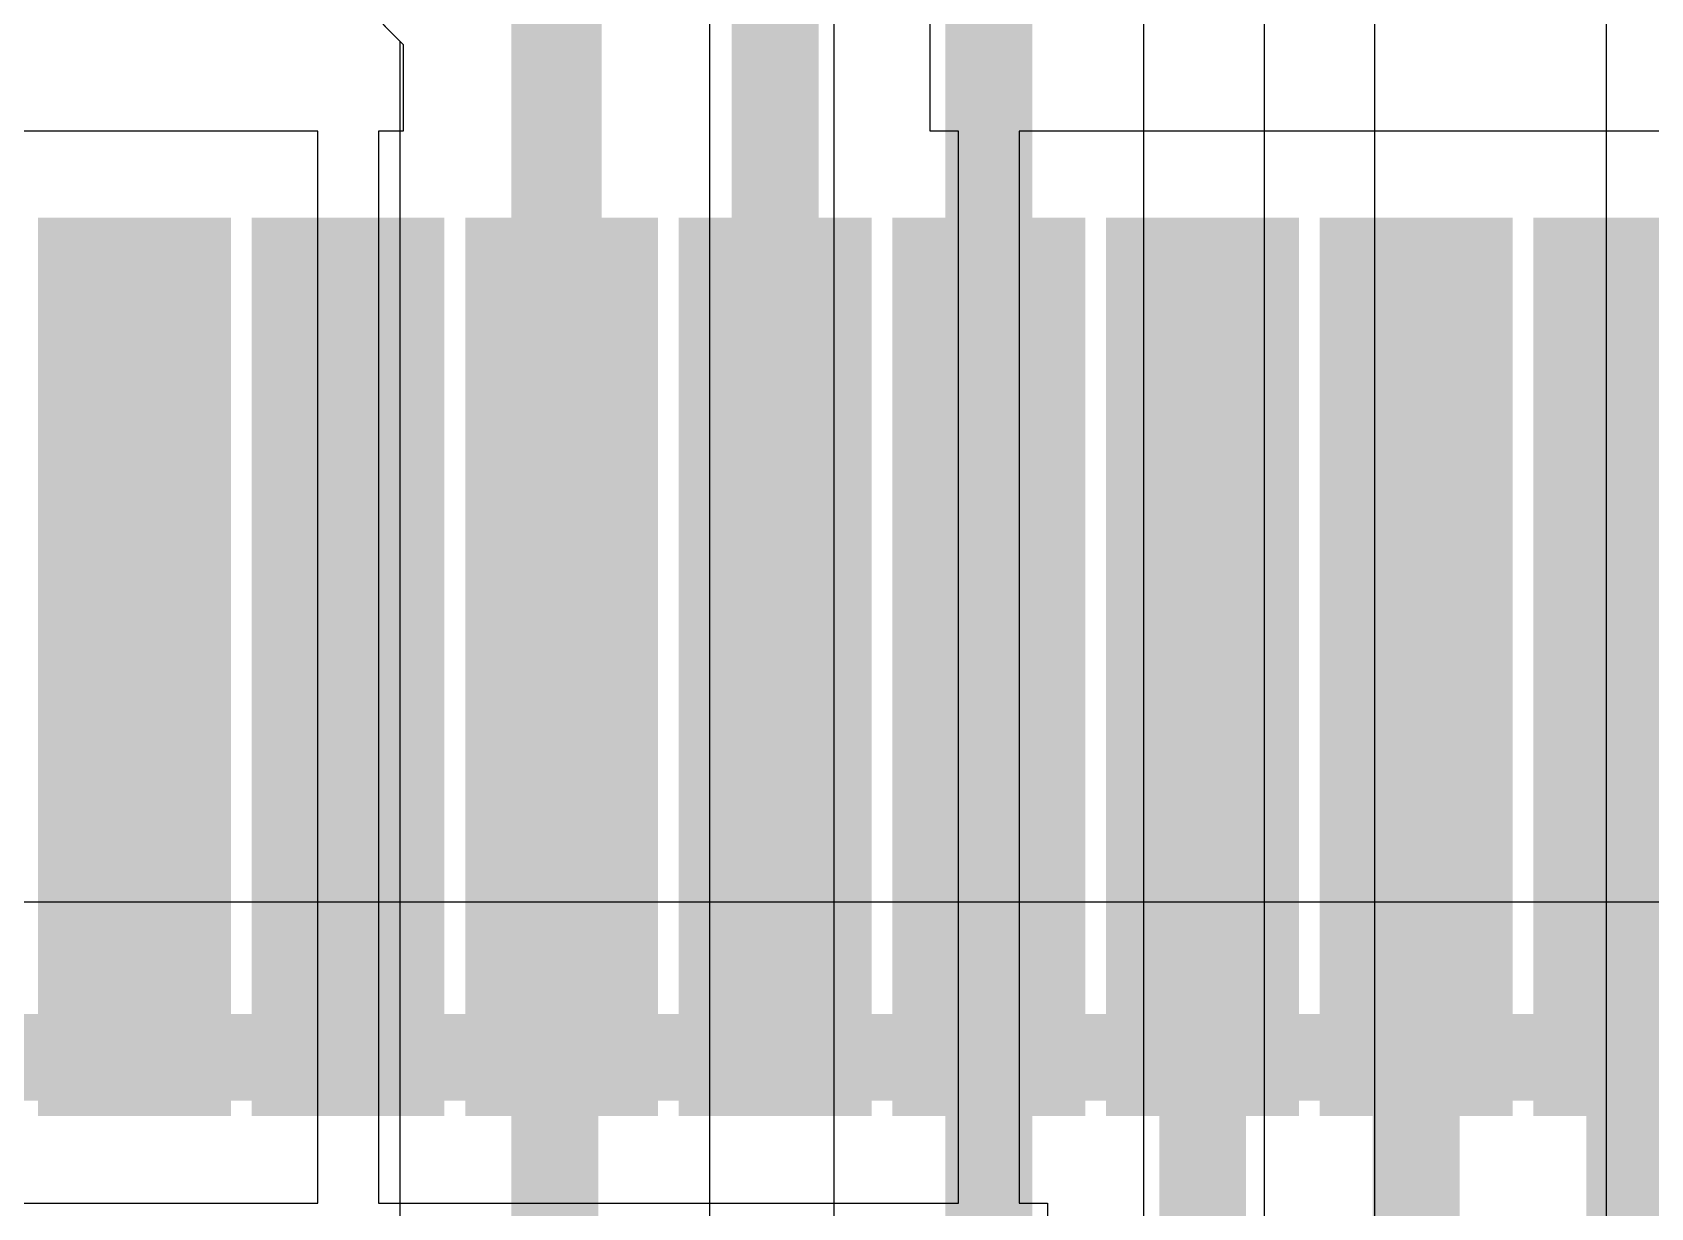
# Model space of a CAD drawing. Header units: inches. Extents: x 0 to 208, y 0 to 213.
# Drawn here: x 1.8817 to 2.0308, y 2.7918 to 2.9 of the extents above; entities that cross this region are included whole.
import ezdxf

# ---------------------------------------------------------------- set-up
doc = ezdxf.new("R2010")
doc.units = ezdxf.units.IN
doc.header["$MEASUREMENT"] = 0
for name, color, linetype in [('Bottom Layer', 5, 'Continuous'), ('L3_SIG1', 76, 'Continuous'), ('L4_PWR', 90, 'Continuous'), ('L6_SIG2', 130, 'Continuous'), ('Top Layer', 1, 'Continuous'), ('Top Paste', 8, 'Continuous'), ('Top Solder', 216, 'Continuous')]:
    doc.layers.add(name, color=color, linetype=linetype)

# ---------------------------------------------------------------- blocks, each defined once
blk = doc.blocks.new('AS0B826_S78B_7H_8')
at = {"layer": 'Top Layer'}
for points in [[(-1.03051, 0.75319), (-1.01673, 0.75319), (-1.01673, 0.67445), (-1.03051, 0.67445)], [(-1.01083, 0.75319), (-0.99705, 0.75319), (-0.99705, 0.67445), (-1.01083, 0.67445)], [(-0.99114, 0.75319), (-0.97736, 0.75319), (-0.97736, 0.67445), (-0.99114, 0.67445)], [(-0.97146, 0.75319), (-0.95768, 0.75319), (-0.95768, 0.67445), (-0.97146, 0.67445)], [(-0.95177, 0.75319), (-0.93799, 0.75319), (-0.93799, 0.67445), (-0.95177, 0.67445)], [(-0.93208, 0.75319), (-0.9183, 0.75319), (-0.9183, 0.67445), (-0.93208, 0.67445)], [(-0.9124, 0.75319), (-0.89862, 0.75319), (-0.89862, 0.67445), (-0.9124, 0.67445)], [(-0.89271, 0.75319), (-0.87893, 0.75319), (-0.87893, 0.67445), (-0.89271, 0.67445)]]:
    blk.add_hatch(color=1, dxfattribs=at).paths.add_polyline_path(points)
at = {"layer": 'Top Paste'}
for points in [[(-1.03051, 0.75319), (-1.01673, 0.75319), (-1.01673, 0.67445), (-1.03051, 0.67445)], [(-1.01083, 0.75319), (-0.99705, 0.75319), (-0.99705, 0.67445), (-1.01083, 0.67445)], [(-0.99114, 0.75319), (-0.97736, 0.75319), (-0.97736, 0.67445), (-0.99114, 0.67445)], [(-0.97146, 0.75319), (-0.95768, 0.75319), (-0.95768, 0.67445), (-0.97146, 0.67445)], [(-0.95177, 0.75319), (-0.93799, 0.75319), (-0.93799, 0.67445), (-0.95177, 0.67445)], [(-0.93208, 0.75319), (-0.9183, 0.75319), (-0.9183, 0.67445), (-0.93208, 0.67445)], [(-0.9124, 0.75319), (-0.89862, 0.75319), (-0.89862, 0.67445), (-0.9124, 0.67445)], [(-0.89271, 0.75319), (-0.87893, 0.75319), (-0.87893, 0.67445), (-0.89271, 0.67445)]]:
    blk.add_hatch(color=8, dxfattribs=at).paths.add_polyline_path(points)
at = {"layer": 'Top Solder'}
for points in [[(-1.03251, 0.75519), (-1.01473, 0.75519), (-1.01473, 0.67245), (-1.03251, 0.67245)], [(-1.01283, 0.75519), (-0.99505, 0.75519), (-0.99505, 0.67245), (-1.01283, 0.67245)], [(-0.99314, 0.75519), (-0.97536, 0.75519), (-0.97536, 0.67245), (-0.99314, 0.67245)], [(-0.97346, 0.75519), (-0.95568, 0.75519), (-0.95568, 0.67245), (-0.97346, 0.67245)], [(-0.95377, 0.75519), (-0.93599, 0.75519), (-0.93599, 0.67245), (-0.95377, 0.67245)], [(-0.93408, 0.75519), (-0.9163, 0.75519), (-0.9163, 0.67245), (-0.93408, 0.67245)], [(-0.9144, 0.75519), (-0.89662, 0.75519), (-0.89662, 0.67245), (-0.9144, 0.67245)], [(-0.89471, 0.75519), (-0.87693, 0.75519), (-0.87693, 0.67245), (-0.89471, 0.67245)]]:
    blk.add_hatch(color=216, dxfattribs=at).paths.add_polyline_path(points)

msp = doc.modelspace()

# ---------------------------------------------------------------- linework, layer by layer
at = {"layer": 'Bottom Layer'}
for p, q in [((1.95558, 2.91014), (1.95558, 2.76311)), ((1.98413, 2.76311), (1.98413, 2.91014)), ((1.94414, 2.76292), (1.94414, 2.90514)), ((1.91262, 2.90219), (1.91559, 2.89923)), ((1.91559, 2.89923), (1.91559, 2.76311))]:
    msp.add_line(p, q, dxfattribs=at)
for points in [[(1.96985, 2.74892, 0.008, 0.008, 0), (1.96985, 2.92671, 0.008, 0.008, 0)], [(1.92986, 2.74533, 0.008, 0.008, 0), (1.92986, 2.90514, 0.008, 0.008, 0)]]:
    msp.add_lwpolyline(points, format="xyseb", dxfattribs=at)
at = {"layer": 'L3_SIG1'}
msp.add_line((2.33865, 2.8199), (1.84055, 2.8199), dxfattribs=at)
msp.add_lwpolyline([(0.65673, 2.80562, 0.008, 0.008, 0), (2.34457, 2.80562, 0.008, 0.008, 0)], format="xyseb", dxfattribs=at)
at = {"layer": 'L4_PWR'}
for p, q in [((2.00541, 2.634), (2.00541, 2.95101)), ((1.99521, 2.91787), (1.99521, 2.647))]:
    msp.add_line(p, q, dxfattribs=at)
at = {"layer": 'L6_SIG2'}
msp.add_line((2.02673, 2.9162), (2.02673, 2.67946), dxfattribs=at)
at = {"layer": 'Top Layer'}
for p, q in [((1.91262, 2.90219), (1.9159, 2.89891)), ((1.96444, 2.89094), (1.96444, 2.90111)), ((1.9159, 2.89891), (1.9159, 2.89094)), ((1.90801, 2.89094), (1.86135, 2.89094)), ((1.90801, 2.7922), (1.90801, 2.89094)), ((1.9159, 2.89094), (1.9136, 2.89094)), ((1.9136, 2.89094), (1.9136, 2.7922)), ((1.96706, 2.89094), (1.96444, 2.89094)), ((1.96706, 2.7922), (1.96706, 2.89094)), ((2.06549, 2.89094), (1.97266, 2.89094)), ((1.97266, 2.89094), (1.97266, 2.7922)), ((1.71829, 2.7922), (1.90801, 2.7922)), ((1.9136, 2.7922), (1.96706, 2.7922)), ((1.97266, 2.7922), (1.97527, 2.7922)), ((1.97527, 2.7922), (1.97527, 2.70123))]:
    msp.add_line(p, q, dxfattribs=at)
for points in [[(1.95017, 2.81599, 0.008, 0.008, 0), (1.95017, 2.90702, 0.008, 0.008, 0)], [(1.93017, 2.8163, 0.008, 0.008, 0), (1.93017, 2.90483, 0.008, 0.008, 0)], [(1.98955, 2.84157, 0.008, 0.008, 0), (1.98955, 2.85313, 0.008, 0.008, 0)], [(1.98955, 2.65258, 0.008, 0.008, 0), (1.98955, 2.84157, 0.008, 0.008, 0)], [(2.00923, 2.58423, 0.008, 0.008, 0), (2.00923, 2.84157, 0.008, 0.008, 0)], [(2.02892, 2.61408, 0.008, 0.008, 0), (2.02892, 2.84157, 0.008, 0.008, 0)], [(1.93017, 2.8163, 0.008, 0.008, 0), (1.93049, 2.81599, 0.008, 0.008, 0)]]:
    msp.add_lwpolyline(points, format="xyseb", dxfattribs=at)
for points in [[(1.98755, 2.85313, 0.004, 0.004, 1), (1.99155, 2.85313, 0.004, 0.004, 1)], [(1.98755, 2.84157, 0.004, 0.004, 1), (1.99155, 2.84157, 0.004, 0.004, 1)], [(1.98755, 2.84157, 0.004, 0.004, 1), (1.99155, 2.84157, 0.004, 0.004, 1)], [(2.00723, 2.84157, 0.004, 0.004, 1), (2.01123, 2.84157, 0.004, 0.004, 1)], [(2.02692, 2.84157, 0.004, 0.004, 1), (2.03092, 2.84157, 0.004, 0.004, 1)], [(1.92817, 2.8163, 0.004, 0.004, 1), (1.93217, 2.8163, 0.004, 0.004, 1)], [(1.92817, 2.8163, 0.004, 0.004, 1), (1.93217, 2.8163, 0.004, 0.004, 1)], [(1.92849, 2.81599, 0.004, 0.004, 1), (1.93249, 2.81599, 0.004, 0.004, 1)], [(1.94817, 2.81599, 0.004, 0.004, 1), (1.95217, 2.81599, 0.004, 0.004, 1)]]:
    msp.add_lwpolyline(points, format="xyseb", close=True, dxfattribs=at)

# ---------------------------------------------------------------- block references
msp.add_blockref('AS0B826_S78B_7H_8', (2.91474, 2.12776))

doc.saveas('drawing.dxf')
